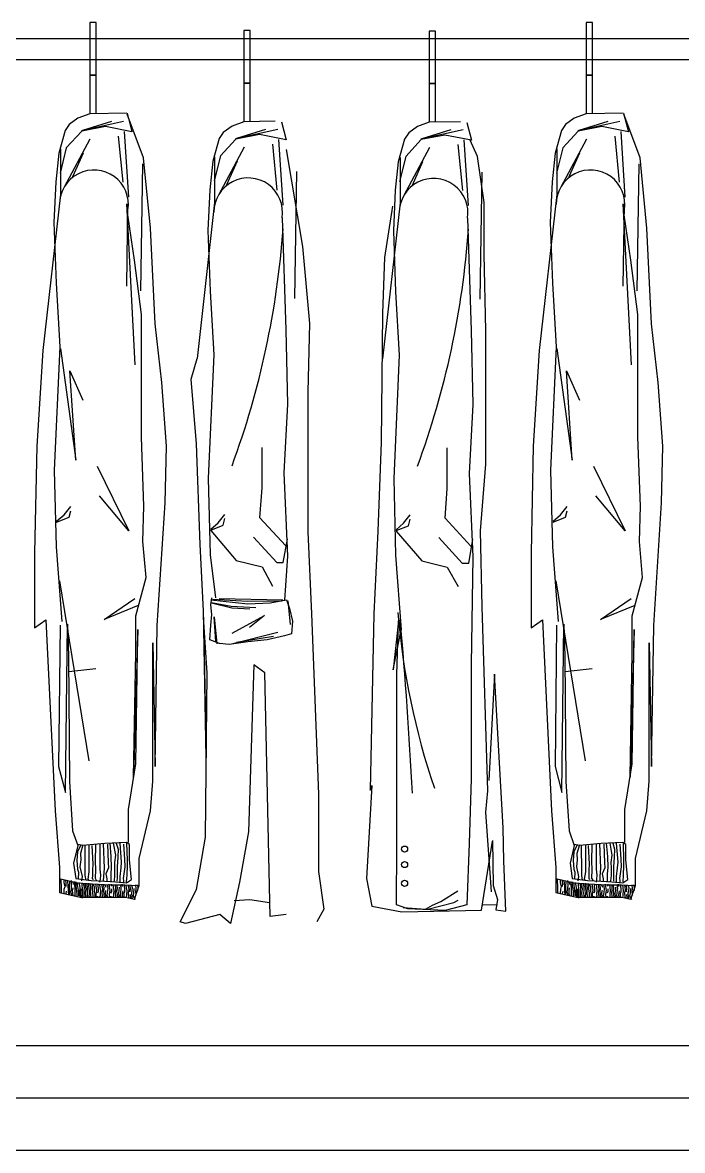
# Model space of a CAD drawing. Header units: millimetres. Extents: x 26866 to 57947, y 17126 to 36221.
# Drawn here: x 34521 to 35151, y 26809 to 27885 of the extents above; entities that cross this region are included whole.
import ezdxf

# ---------------------------------------------------------------- set-up
doc = ezdxf.new("R2010")
doc.units = ezdxf.units.MM

# ---------------------------------------------------------------- blocks, each defined once
blk = doc.blocks.new('cupboard009')
for p, q in [((8536.1, 2820.5), (8530.1, 2820.5)), ((8530.1, 2820.5), (8530.1, 2770.5)), ((8536.1, 2770.5), (8536.1, 2820.5)), ((9009.4, 2820.5), (9003.4, 2820.5)), ((9003.4, 2820.5), (9003.4, 2770.5)), ((9009.4, 2770.5), (9009.4, 2820.5)), ((8683.1, 2812.9), (8677.1, 2812.9)), ((8677.1, 2812.9), (8677.1, 2762.9)), ((8683.1, 2762.9), (8683.1, 2812.9)), ((8859.8, 2812.5), (8853.8, 2812.5)), ((8853.8, 2812.5), (8853.8, 2762.5)), ((8859.8, 2762.5), (8859.8, 2812.5)), ((9612.7, 2805.1), (7988.7, 2805.1)), ((9612.7, 2785.1), (7988.7, 2785.1)), ((8530.1, 2770.5), (8536.1, 2770.5)), ((8536.1, 2770.5), (8530.1, 2770.5)), ((8530.1, 2770.5), (8530.1, 2733.6)), ((8536.1, 2734.1), (8536.1, 2770.5)), ((9003.4, 2770.5), (9009.4, 2770.5)), ((9009.4, 2770.5), (9003.4, 2770.5)), ((9003.4, 2770.5), (9003.4, 2733.6)), ((9009.4, 2734.1), (9009.4, 2770.5)), ((8677.1, 2762.9), (8683.1, 2762.9)), ((8683.1, 2762.9), (8677.1, 2762.9)), ((8677.1, 2762.9), (8677.1, 2726)), ((8683.1, 2726.5), (8683.1, 2762.9)), ((8853.8, 2762.5), (8859.8, 2762.5)), ((8859.8, 2762.5), (8853.8, 2762.5)), ((8853.8, 2762.5), (8853.8, 2725.5)), ((8859.8, 2726), (8859.8, 2762.5)), ((8530.1, 2733.6), (8518.7, 2729.3)), ((8565.5, 2734.1), (8530.1, 2733.6)), ((8565.6, 2734.1), (8570.3, 2716.4)), ((8581.4, 2691.5), (8565.8, 2733.3)), ((9003.4, 2733.6), (8992, 2729.3)), ((9038.8, 2734.1), (9003.4, 2733.6)), ((9038.9, 2734.1), (9043.6, 2716.4)), ((9054.8, 2691.5), (9039.2, 2733.3)), ((8510.5, 2723.4), (8506.6, 2717.6)), ((8518.7, 2729.3), (8510.5, 2723.4)), ((8522.1, 2717.6), (8562.3, 2726.6)), ((8545, 2721.4), (8522.4, 2717.1)), ((8523.4, 2718), (8551, 2726.6)), ((8570.3, 2716.4), (8545, 2721.4)), ((8665.7, 2721.7), (8657.4, 2715.8)), ((8677.1, 2726), (8665.7, 2721.7)), ((8706.7, 2726.4), (8677.1, 2726)), ((8712.8, 2725.8), (8717.3, 2708.8)), ((8842.4, 2721.3), (8834.2, 2715.3)), ((8853.8, 2725.5), (8842.4, 2721.3)), ((8883.4, 2726), (8853.8, 2725.5)), ((8889.5, 2725.3), (8894, 2708.3)), ((8983.8, 2723.4), (8979.9, 2717.6)), ((8992, 2729.3), (8983.8, 2723.4)), ((8995.4, 2717.6), (9035.6, 2726.6)), ((9018.3, 2721.4), (8995.7, 2717.1)), ((8996.7, 2718), (9024.3, 2726.6)), ((9043.6, 2716.4), (9018.3, 2721.4)), ((8506.6, 2717.6), (8500.5, 2696)), ((8522.4, 2717.1), (8507.7, 2701)), ((8562, 2668.4), (8557.6, 2712.3)), ((8567.4, 2654), (8563.2, 2716.7)), ((8657.4, 2715.8), (8653.6, 2710)), ((8669.1, 2710), (8709.3, 2719)), ((8692, 2713.8), (8669.4, 2709.5)), ((8670.4, 2710.4), (8698, 2719)), ((8717.3, 2708.8), (8692, 2713.8)), ((8834.2, 2715.3), (8830.3, 2709.5)), ((8845.8, 2709.6), (8886, 2718.6)), ((8868.7, 2713.3), (8846.1, 2709)), ((8847.1, 2709.9), (8874.8, 2718.6)), ((8894, 2708.3), (8868.7, 2713.3)), ((8979.9, 2717.6), (8973.8, 2696)), ((8995.7, 2717.1), (8981, 2701)), ((9035.3, 2668.4), (9030.9, 2712.3)), ((9040.7, 2654), (9036.6, 2716.7)), ((8507.7, 2701), (8501.7, 2677.1)), ((8502.2, 2700), (8502.2, 2656.6)), ((8506.1, 2664), (8530.6, 2709.8)), ((8653.6, 2710), (8647.5, 2688.4)), ((8653.1, 2656.4), (8677.6, 2702.2)), ((8669.4, 2709.5), (8654.7, 2693.4)), ((8708.9, 2660.8), (8704.5, 2704.7)), ((8714.4, 2646.5), (8710.2, 2709.1)), ((8717.4, 2699.6), (8732.9, 2607.1)), ((8830.3, 2709.5), (8824.2, 2687.9)), ((8829.8, 2655.9), (8854.3, 2701.7)), ((8846.1, 2709), (8831.4, 2692.9)), ((8885.7, 2660.3), (8881.3, 2704.2)), ((8891.2, 2646), (8887, 2708.6)), ((8899.8, 2692.9), (8892.8, 2708.3)), ((8981, 2701), (8975.1, 2677.1)), ((8975.5, 2700), (8975.5, 2656.6)), ((8979.4, 2664), (9003.9, 2709.8)), ((8500.5, 2696), (8497.6, 2668.7)), ((8523.7, 2696), (8513.6, 2673.4)), ((8587.9, 2624.4), (8581.4, 2691.5)), ((8654.7, 2693.4), (8648.7, 2669.5)), ((8649.1, 2692.4), (8649.1, 2649)), ((8831.4, 2692.9), (8825.5, 2669)), ((8825.9, 2691.9), (8825.9, 2648.6)), ((8906, 2649.1), (8899.8, 2692.9)), ((8973.8, 2696), (8971, 2668.7)), ((8997, 2696), (8986.9, 2673.4)), ((9061.3, 2624.4), (9054.8, 2691.5)), ((8580.2, 2686), (8578.3, 2564.9)), ((8647.5, 2688.4), (8644.6, 2661.1)), ((8670.7, 2688.4), (8660.6, 2665.8)), ((8727.1, 2678.4), (8725.3, 2557.3)), ((8824.2, 2687.9), (8821.4, 2660.7)), ((8847.4, 2687.9), (8837.4, 2665.3)), ((9053.5, 2686), (9051.6, 2564.9)), ((8497.6, 2668.7), (8495.8, 2630)), ((8903.9, 2677.9), (8902, 2556.9)), ((8971, 2668.7), (8969.2, 2630)), ((8502.2, 2656.6), (8485.4, 2507.9)), ((8644.6, 2661.1), (8642.8, 2622.4)), ((8821.4, 2660.7), (8819.6, 2622)), ((8975.5, 2656.6), (8958.7, 2507.9)), ((8566.2, 2647.7), (8565.1, 2569.2)), ((8565.1, 2647.7), (8572.9, 2494.1)), ((8649.1, 2649), (8632.4, 2500.3)), ((8825.9, 2648.6), (8809.1, 2499.8)), ((8906, 2599.5), (8906, 2649.1)), ((9039.5, 2647.7), (9038.4, 2569.2)), ((9038.4, 2647.7), (9046.3, 2494.1)), ((8572.8, 2594), (8566.3, 2637.3)), ((8818.7, 2645.4), (8811.2, 2596.5)), ((9046.1, 2594), (9039.6, 2637.3)), ((8495.8, 2630), (8497.9, 2572)), ((8592.3, 2533.4), (8587.9, 2624.4)), ((8713.5, 2634.4), (8716.9, 2527.5)), ((8890.2, 2633.9), (8893.6, 2527)), ((8969.2, 2630), (8971.3, 2572)), ((9065.6, 2533.4), (9061.3, 2624.4)), ((8642.8, 2622.4), (8644.9, 2564.4)), ((8819.6, 2622), (8821.7, 2563.9)), ((8732.9, 2607.1), (8739.7, 2533.5)), ((8579.3, 2542.1), (8572.8, 2594)), ((8811.2, 2596.5), (8809.1, 2543.5)), ((8907.8, 2527), (8906, 2599.5)), ((9052.6, 2542.1), (9046.1, 2594)), ((8497.9, 2572), (8501.5, 2511.4)), ((8971.3, 2572), (8974.8, 2511.4)), ((8644.9, 2564.4), (8648.5, 2503.8)), ((8821.7, 2563.9), (8825.2, 2503.3)), ((8579.3, 2490.1), (8579.3, 2542.1)), ((8809.1, 2543.5), (8808, 2420.4)), ((9052.6, 2490.1), (9052.6, 2542.1)), ((8598.8, 2477.2), (8592.3, 2533.4)), ((8716.9, 2527.5), (8718.7, 2456.7)), ((8739.7, 2533.5), (8738, 2468.4)), ((9072.1, 2477.2), (9065.6, 2533.4)), ((8893.6, 2527), (8895.4, 2456.2)), ((8907.8, 2468.6), (8907.8, 2527)), ((8485.4, 2507.9), (8479.6, 2416.6)), ((8501.5, 2511.4), (8496.2, 2393.8)), ((8502.2, 2509.8), (8516.8, 2403.2)), ((8958.7, 2507.9), (8952.9, 2416.6)), ((8974.8, 2511.4), (8969.5, 2393.8)), ((8975.5, 2509.8), (8990.1, 2403.2)), ((8626.6, 2480.4), (8632.4, 2500.3)), ((8648.5, 2503.8), (8643.1, 2386.2)), ((8825.2, 2503.3), (8819.9, 2385.7)), ((8516.8, 2403.2), (8511.2, 2488.4)), ((8511.2, 2488.4), (8523.6, 2460.4)), ((8579.3, 2425.2), (8579.3, 2490.1)), ((8990.1, 2403.2), (8984.5, 2488.4)), ((8984.5, 2488.4), (8996.9, 2460.4)), ((9052.6, 2425.2), (9052.6, 2490.1)), ((8603.1, 2416.6), (8598.8, 2477.2)), ((8631.7, 2418.7), (8626.6, 2480.4)), ((9076.4, 2416.6), (9072.1, 2477.2)), ((8738, 2468.4), (8738, 2334.8)), ((8907.8, 2399.6), (8907.8, 2468.6)), ((8718.7, 2456.7), (8715.1, 2391.2)), ((8895.4, 2456.2), (8891.9, 2390.7)), ((8581.7, 2359.3), (8579.3, 2425.2)), ((8808, 2420.4), (8804.8, 2335.5)), ((9055.1, 2359.3), (9052.6, 2425.2)), ((8479.6, 2416.6), (8477.5, 2314.8)), ((8601.9, 2362.7), (8603.1, 2416.6)), ((8635.2, 2322.8), (8631.7, 2418.7)), ((8694.3, 2376.8), (8694.3, 2415.5)), ((8871, 2376.3), (8871, 2415)), ((8952.9, 2416.6), (8950.8, 2314.8)), ((9075.2, 2362.7), (9076.4, 2416.6)), ((8902.5, 2335.9), (8907.8, 2399.6)), ((8496.2, 2393.8), (8497.9, 2320.7)), ((8537.1, 2397.5), (8567.4, 2335.8)), ((8715.1, 2391.2), (8718.7, 2311.6)), ((8891.9, 2390.7), (8895.4, 2311.1)), ((8969.5, 2393.8), (8971.3, 2320.7)), ((9010.4, 2397.5), (9040.7, 2335.8)), ((8643.1, 2386.2), (8644.9, 2313.1)), ((8819.9, 2385.7), (8821.7, 2312.7)), ((8567.4, 2335.8), (8539.3, 2369.4)), ((8692.2, 2348.3), (8694.3, 2376.8)), ((8869, 2347.9), (8871, 2376.3)), ((9040.7, 2335.8), (9012.6, 2369.4)), ((8505.6, 2351.2), (8511.9, 2359.1)), ((8580.8, 2325.8), (8581.7, 2359.3)), ((8594.4, 2245.6), (8601.9, 2362.7)), ((8978.9, 2351.2), (8985.2, 2359.1)), ((9054.1, 2325.8), (9055.1, 2359.3)), ((9067.8, 2245.6), (9075.2, 2362.7)), ((8498.5, 2345), (8505.6, 2351.2)), ((8498.5, 2344.2), (8510.3, 2348.9)), ((8510.3, 2348.9), (8511.9, 2355.1)), ((8652.6, 2343.6), (8658.9, 2351.5)), ((8657.3, 2341.3), (8658.9, 2347.6)), ((8716.7, 2321.9), (8692.2, 2348.3)), ((8829.3, 2343.2), (8835.6, 2351)), ((8834, 2340.8), (8835.6, 2347.1)), ((8893.4, 2321.4), (8869, 2347.9)), ((8971.9, 2345), (8978.9, 2351.2)), ((8971.9, 2344.2), (8983.6, 2348.9)), ((8983.6, 2348.9), (8985.2, 2355.1)), ((8645.4, 2336.1), (8669.8, 2307.6)), ((8645.5, 2337.4), (8652.6, 2343.6)), ((8645.5, 2336.6), (8657.3, 2341.3)), ((8738, 2334.8), (8741.4, 2256.9)), ((8804.8, 2335.5), (8800.9, 2256.8)), ((8822.1, 2335.6), (8846.6, 2307.2)), ((8822.3, 2336.9), (8829.3, 2343.2)), ((8822.3, 2336.1), (8834, 2340.8)), ((8904.3, 2263.3), (8902.5, 2335.9)), ((8583.7, 2291.4), (8580.8, 2325.8)), ((8686.1, 2330), (8708.5, 2305.6)), ((8714.6, 2305.6), (8718.7, 2328)), ((8862.9, 2329.5), (8885.3, 2305.1)), ((8891.4, 2305.1), (8895.4, 2327.5)), ((9057, 2291.4), (9054.1, 2325.8)), ((8477.5, 2314.8), (8477.5, 2243.4)), ((8497.9, 2320.7), (8503.3, 2249.5)), ((8638.6, 2259.5), (8635.2, 2322.8)), ((8644.9, 2313.1), (8650.1, 2271.9)), ((8821.7, 2312.7), (8827, 2241.4)), ((8950.8, 2314.8), (8950.8, 2243.4)), ((8971.3, 2320.7), (8976.6, 2249.5)), ((8669.8, 2307.6), (8694.3, 2301.5)), ((8694.3, 2301.5), (8704.4, 2283.2)), ((8708.5, 2305.6), (8714.6, 2305.6)), ((8718.7, 2311.6), (8715.6, 2269.9)), ((8846.6, 2307.2), (8871, 2301.1)), ((8885.3, 2305.1), (8891.4, 2305.1)), ((8895.4, 2311.1), (8893.6, 2208.5)), ((8573.9, 2254.9), (8583.7, 2291.4)), ((8871, 2301.1), (8881.2, 2282.8)), ((9047.2, 2254.9), (9057, 2291.4)), ((8501.1, 2288.2), (8529.2, 2116.5)), ((8974.4, 2288.2), (9002.5, 2116.5)), ((8543.8, 2251.2), (8573, 2271.4)), ((8645.5, 2265.4), (8646.4, 2271.9)), ((8645.5, 2270), (8680.7, 2266.3)), ((8647, 2270.8), (8680.4, 2268.9)), ((8653.3, 2271.3), (8714.3, 2270)), ((8702, 2267.2), (8717.7, 2270)), ((8717.7, 2270), (8720.5, 2261.7)), ((9017.1, 2251.2), (9046.3, 2271.4)), ((8576.3, 2264.6), (8543.8, 2251.2)), ((8641.2, 2119.5), (8638.6, 2259.5)), ((8646.4, 2256.1), (8645.5, 2265.4)), ((8646, 2267.7), (8664.9, 2264)), ((8646.2, 2267.2), (8665.4, 2262.5)), ((8664.9, 2264), (8688.3, 2262.9)), ((8665.4, 2262.5), (8682.8, 2261.6)), ((8680.4, 2268.9), (8713, 2269.2)), ((8680.7, 2266.3), (8702, 2267.2)), ((8718.8, 2269), (8721.2, 2246.7)), ((8720.5, 2261.7), (8723.3, 2249.7)), ((8909.6, 2088), (8904.3, 2263.3)), ((9049.7, 2264.6), (9017.1, 2251.2)), ((8477.5, 2243.4), (8488.3, 2250.9)), ((8488.3, 2250.9), (8497, 2069)), ((8573.9, 2219.5), (8573.9, 2254.9)), ((8642, 2200.4), (8638.6, 2253.5)), ((8638.6, 2253.5), (8641.2, 2119.5)), ((8645.5, 2246), (8646.4, 2256.1)), ((8650.4, 2230.3), (8648.6, 2253.8)), ((8648.6, 2253.8), (8651.3, 2228.2)), ((8665.8, 2238.4), (8696.6, 2255.1)), ((8696.6, 2255.1), (8682.5, 2243.6)), ((8723.3, 2249.7), (8722.4, 2237.6)), ((8741.4, 2256.9), (8748.3, 2084.8)), ((8800.9, 2256.8), (8797.3, 2088.6)), ((8824.6, 2250), (8819.2, 2203.2)), ((8822.8, 2198.7), (8824.6, 2250)), ((8950.8, 2243.4), (8961.6, 2250.9)), ((8961.6, 2250.9), (8970.3, 2069)), ((9047.2, 2219.5), (9047.2, 2254.9)), ((8501.9, 2246.1), (8500.4, 2111.2)), ((8506.9, 2086.4), (8508.8, 2246.8)), ((8508.8, 2246.8), (8509.8, 2216.2)), ((8575.8, 2241.8), (8571.9, 2101.1)), ((8573.9, 2113.7), (8575.8, 2241.8)), ((8592.3, 2111.3), (8594.4, 2245.6)), ((8644.6, 2232.1), (8645.5, 2246)), ((8665.2, 2228.3), (8709.4, 2239.2)), ((8722.4, 2237.6), (8715.9, 2235.8)), ((8819.2, 2203.2), (8827, 2241.4)), ((8975.2, 2246.1), (8973.8, 2111.2)), ((8980.2, 2086.4), (8982.1, 2246.8)), ((8982.1, 2246.8), (8983.1, 2216.2)), ((9049.2, 2241.8), (9045.2, 2101.1)), ((9047.2, 2113.7), (9049.2, 2241.8)), ((9065.6, 2111.3), (9067.8, 2245.6)), ((8590.1, 2097.1), (8590.1, 2229.2)), ((8590.1, 2229.2), (8592.3, 2111.3)), ((8653.8, 2228.4), (8644.6, 2232.1)), ((8663.1, 2227.4), (8653.8, 2228.4)), ((8680.7, 2230.2), (8663.1, 2227.4)), ((8669.9, 2229.8), (8705.4, 2235.6)), ((8699.2, 2232.1), (8680.7, 2230.2)), ((8715.9, 2235.8), (8699.2, 2232.1)), ((9063.4, 2097.1), (9063.4, 2229.2)), ((9063.4, 2229.2), (9065.6, 2111.3)), ((8509.8, 2216.2), (8510.8, 2096.9)), ((8571.9, 2101.1), (8573.9, 2219.5)), ((8983.1, 2216.2), (8984.1, 2096.9)), ((9045.2, 2101.1), (9047.2, 2219.5)), ((8686.6, 2208.1), (8681.4, 2048.8)), ((8696.9, 2200.4), (8686.6, 2208.1)), ((8893.6, 2208.5), (8893.6, 2099.5)), ((8510.1, 2201.8), (8535.9, 2204.6)), ((8640.3, 2043.7), (8642, 2200.4)), ((8702, 1968.3), (8696.9, 2200.4)), ((8822.8, 2035.8), (8822.8, 2198.7)), ((8916, 2199.1), (8910.7, 2097.8)), ((8924.1, 2052.8), (8916, 2199.1)), ((8983.4, 2201.8), (9009.2, 2204.6)), ((8500.4, 2111.2), (8506.9, 2086.4)), ((8567, 2070.3), (8573.9, 2113.7)), ((8973.8, 2111.2), (8980.2, 2086.4)), ((9040.3, 2070.3), (9047.2, 2113.7)), ((8893.6, 2099.5), (8891.9, 2037.6)), ((8510.8, 2096.9), (8513.7, 2049.7)), ((8587.9, 2069), (8590.1, 2097.1)), ((8799.1, 2093), (8793.8, 2004.5)), ((8797.3, 2088.6), (8799.1, 2093)), ((8907.8, 2067.7), (8909.6, 2088)), ((8984.1, 2096.9), (8987.1, 2049.7)), ((9061.3, 2069), (9063.4, 2097.1)), ((8748.3, 2084.8), (8748.3, 2011.1)), ((8497, 2069), (8501.3, 2014.9)), ((8567, 2038.8), (8567, 2070.3)), ((8577.1, 2023.5), (8587.9, 2069)), ((8913.1, 1991.6), (8907.8, 2067.7)), ((8970.3, 2069), (8974.6, 2014.9)), ((9040.3, 2038.8), (9040.3, 2070.3)), ((9050.4, 2023.5), (9061.3, 2069)), ((8513.7, 2049.7), (8518.7, 2035.9)), ((8631.7, 1994), (8640.3, 2043.7)), ((8681.4, 2048.8), (8672.9, 2000.8)), ((8924.8, 2021.3), (8924.1, 2052.8)), ((8987.1, 2049.7), (8992, 2035.9)), ((8518.7, 2035.9), (8514.7, 2019.1)), ((8521.4, 2036.4), (8518.4, 2029.7)), ((8523.6, 2035.9), (8518.7, 2036.9)), ((8523.6, 2036.4), (8521.2, 2028.2)), ((8544.3, 2037.8), (8523.6, 2035.9)), ((8525.3, 2036.4), (8525.3, 2027.5)), ((8529.2, 2036), (8529.2, 2016.2)), ((8532.1, 2035.8), (8532.9, 2018.2)), ((8535.5, 2036.6), (8535.3, 2021)), ((8539.7, 2036.9), (8539.7, 2013.2)), ((8542.7, 2037.7), (8543.8, 2014.2)), ((8565, 2038.8), (8544.3, 2037.8)), ((8546.9, 2037.1), (8547.7, 2019.5)), ((8549.3, 2038.2), (8550.3, 2025.5)), ((8552.5, 2038.2), (8554.5, 2026.6)), ((8555.3, 2038.2), (8557.1, 2032.3)), ((8558.8, 2038.2), (8560.1, 2020.1)), ((8562.3, 2037.1), (8563.2, 2022.7)), ((8567.9, 2036.9), (8565, 2038.8)), ((8565.1, 2038.4), (8565.6, 2021.4)), ((8567.9, 2022.1), (8567.9, 2036.9)), ((8822.4, 1979.2), (8822.8, 2035.8)), ((8891.9, 2037.6), (8889.5, 1979.2)), ((8903.6, 1974.1), (8914.2, 2039.9)), ((8914, 2040.7), (8914.7, 1997.8)), ((8992, 2035.9), (8988.1, 2019.1)), ((8994.7, 2036.4), (8991.7, 2029.7)), ((8996.9, 2035.9), (8992, 2036.9)), ((8996.9, 2036.4), (8994.5, 2028.2)), ((9017.6, 2037.8), (8996.9, 2035.9)), ((8998.6, 2036.4), (8998.6, 2027.5)), ((9002.6, 2036), (9002.6, 2016.2)), ((9005.4, 2035.8), (9006.3, 2018.2)), ((9008.9, 2036.6), (9008.6, 2021)), ((9013, 2036.9), (9013, 2013.2)), ((9016, 2037.7), (9017.1, 2014.2)), ((9038.3, 2038.8), (9017.6, 2037.8)), ((9020.2, 2037.1), (9021, 2019.5)), ((9022.6, 2038.2), (9023.7, 2025.5)), ((9025.8, 2038.2), (9027.8, 2026.6)), ((9028.7, 2038.2), (9030.4, 2032.3)), ((9032.1, 2038.2), (9033.5, 2020.1)), ((9035.6, 2037.1), (9036.5, 2022.7)), ((9041.3, 2036.9), (9038.3, 2038.8)), ((9038.5, 2038.4), (9038.9, 2021.4)), ((9041.3, 2022.1), (9041.3, 2036.9)), ((8518.4, 2029.7), (8517.7, 2021.4)), ((8521.4, 2022.1), (8520.7, 2015.5)), ((8521.2, 2028.2), (8521.4, 2022.1)), ((8525.3, 2027.5), (8525.5, 2019.5)), ((8550.3, 2025.5), (8550.6, 2014.9)), ((8554.5, 2026.6), (8553.6, 2019.5)), ((8556.7, 2024.7), (8556.2, 2015.5)), ((8557.1, 2032.3), (8556.7, 2024.7)), ((8563.2, 2022.7), (8563.4, 2015.5)), ((8569.9, 2003.4), (8567.9, 2022.1)), ((8577.1, 1997.6), (8577.1, 2023.5)), ((8991.7, 2029.7), (8991, 2021.4)), ((8994.7, 2022.1), (8994.1, 2015.5)), ((8994.5, 2028.2), (8994.7, 2022.1)), ((8998.6, 2027.5), (8998.9, 2019.5)), ((9023.7, 2025.5), (9023.9, 2014.9)), ((9027.8, 2026.6), (9026.9, 2019.5)), ((9030, 2024.7), (9029.5, 2015.5)), ((9030.4, 2032.3), (9030, 2024.7)), ((9036.5, 2022.7), (9036.7, 2015.5)), ((9043.2, 2003.4), (9041.3, 2022.1)), ((9050.4, 1997.6), (9050.4, 2023.5)), ((8501.3, 2014.9), (8501.3, 1991.1)), ((8514.7, 2019.1), (8516.7, 2004.4)), ((8517.7, 2021.4), (8518.4, 2013.2)), ((8518.4, 2013.2), (8519.2, 2010.5)), ((8520.7, 2015.5), (8522.7, 2006.2)), ((8525.5, 2019.5), (8525.5, 2011.6)), ((8525.5, 2011.6), (8525.5, 2007.3)), ((8529.2, 2016.2), (8529.2, 2010.8)), ((8532.9, 2018.2), (8532.7, 2012.3)), ((8532.7, 2012.3), (8532.7, 2007.5)), ((8535.3, 2021), (8535.5, 2012.5)), ((8535.5, 2012.5), (8535.3, 2004.7)), ((8539.7, 2013.2), (8540.3, 2007.5)), ((8543.8, 2014.2), (8543.2, 2006.2)), ((8547.9, 2014.5), (8545.3, 2008.8)), ((8547.7, 2019.5), (8547.9, 2014.5)), ((8550.6, 2014.9), (8550.1, 2008.8)), ((8553.6, 2019.5), (8553.8, 2014.7)), ((8553.8, 2014.7), (8553.8, 2007.1)), ((8556.2, 2015.5), (8556.2, 2010.1)), ((8559.7, 2014.5), (8558.8, 2006.4)), ((8560.1, 2020.1), (8559.7, 2014.5)), ((8563.4, 2015.5), (8561.9, 2004.5)), ((8565.8, 2016.9), (8565.4, 2007.7)), ((8565.6, 2021.4), (8565.8, 2016.9)), ((8926.8, 1973.1), (8924.8, 2021.3)), ((8974.6, 2014.9), (8974.6, 1991.1)), ((8988.1, 2019.1), (8990, 2004.4)), ((8991, 2021.4), (8991.7, 2013.2)), ((8991.7, 2013.2), (8992.5, 2010.5)), ((8994.1, 2015.5), (8996, 2006.2)), ((8998.9, 2019.5), (8998.9, 2011.6)), ((8998.9, 2011.6), (8998.9, 2007.3)), ((9002.6, 2016.2), (9002.6, 2010.8)), ((9006.3, 2018.2), (9006, 2012.3)), ((9006, 2012.3), (9006, 2007.5)), ((9008.6, 2021), (9008.9, 2012.5)), ((9008.9, 2012.5), (9008.6, 2004.7)), ((9013, 2013.2), (9013.6, 2007.5)), ((9017.1, 2014.2), (9016.5, 2006.2)), ((9021.3, 2014.5), (9018.7, 2008.8)), ((9021, 2019.5), (9021.3, 2014.5)), ((9023.9, 2014.9), (9023.4, 2008.8)), ((9026.9, 2019.5), (9027.1, 2014.7)), ((9027.1, 2014.7), (9027.1, 2007.1)), ((9029.5, 2015.5), (9029.5, 2010.1)), ((9033, 2014.5), (9032.1, 2006.4)), ((9033.5, 2020.1), (9033, 2014.5)), ((9036.7, 2015.5), (9035.2, 2004.5)), ((9039.1, 2016.9), (9038.7, 2007.7)), ((9038.9, 2021.4), (9039.1, 2016.9)), ((8500.9, 2004.4), (8518.7, 2000.4)), ((8502.4, 2003.8), (8502.7, 1995.1)), ((8505.7, 2000.1), (8505.7, 2002.8)), ((8507, 2003), (8507.4, 1999.6)), ((8508.9, 2002.4), (8509.3, 1996.8)), ((8510.8, 2001.7), (8510.3, 1996.3)), ((8512.2, 2002.6), (8512.4, 1998.7)), ((8514, 2001.2), (8514.1, 1998.7)), ((8515.5, 2001.4), (8515.8, 1991.8)), ((8516.7, 2004.4), (8531.5, 2002.4)), ((8516.9, 2001.1), (8516.8, 1997.3)), ((8517.9, 2000.5), (8519.1, 1992.9)), ((8518.7, 2000.4), (8532.5, 1999.4)), ((8519.2, 2010.5), (8519, 2003.8)), ((8519.6, 2000.5), (8520.5, 1995.8)), ((8522.7, 2006.2), (8522.1, 2002.3)), ((8525.5, 2007.3), (8526.2, 2002.7)), ((8529.2, 2010.8), (8528.1, 2003.8)), ((8528.1, 2003.8), (8528.8, 2002.9)), ((8531.5, 2002.4), (8551.2, 2001.4)), ((8532.7, 2007.5), (8532.5, 2004.2)), ((8532.5, 2004.2), (8533.6, 2003.8)), ((8535.3, 2004.7), (8536.6, 2002.1)), ((8539.9, 2003.8), (8539.5, 2000.8)), ((8540.3, 2007.5), (8539.9, 2003.8)), ((8543.2, 2006.2), (8542.9, 2002.3)), ((8545.3, 2008.8), (8546.4, 2004)), ((8546.4, 2004), (8546.4, 2002.1)), ((8550.1, 2002.1), (8549.9, 2001)), ((8550.1, 2008.8), (8550.1, 2002.1)), ((8551.2, 2001.4), (8565, 2000.4)), ((8553.2, 2002.3), (8553, 2001.4)), ((8553.8, 2007.1), (8553.2, 2002.3)), ((8556.2, 2005.1), (8556, 2001.9)), ((8556.2, 2010.1), (8556.2, 2005.1)), ((8558.6, 2001.6), (8558.4, 2000.5)), ((8558.8, 2006.4), (8558.6, 2001.6)), ((8561.9, 2004.5), (8562.1, 2002.5)), ((8562.1, 2002.5), (8562.3, 2001)), ((8565.4, 2007.7), (8564.9, 2001.2)), ((8564.9, 2001.2), (8565.4, 2001.4)), ((8565, 2000.4), (8569.9, 2003.4)), ((8672.9, 2000.8), (8664.3, 1961.5)), ((8748.3, 2011.1), (8753.4, 1975.2)), ((8793.8, 2004.5), (8799.1, 1978)), ((8974.3, 2004.4), (8992, 2000.4)), ((8975.7, 2003.8), (8976, 1995.1)), ((8979, 2000.1), (8979, 2002.8)), ((8980.3, 2003), (8980.7, 1999.6)), ((8982.2, 2002.4), (8982.6, 1996.8)), ((8984.1, 2001.7), (8983.6, 1996.3)), ((8985.5, 2002.6), (8985.8, 1998.7)), ((8987.3, 2001.2), (8987.4, 1998.7)), ((8988.8, 2001.4), (8989.1, 1991.8)), ((8990, 2004.4), (9004.8, 2002.4)), ((8990.2, 2001.1), (8990.1, 1997.3)), ((8991.2, 2000.5), (8992.4, 1992.9)), ((8992, 2000.4), (9005.8, 1999.4)), ((8992.5, 2010.5), (8992.3, 2003.8)), ((8992.9, 2000.5), (8993.8, 1995.8)), ((8996, 2006.2), (8995.4, 2002.3)), ((8998.9, 2007.3), (8999.5, 2002.7)), ((9002.6, 2010.8), (9001.5, 2003.8)), ((9001.5, 2003.8), (9002.1, 2002.9)), ((9004.8, 2002.4), (9024.5, 2001.4)), ((9006, 2007.5), (9005.8, 2004.2)), ((9005.8, 2004.2), (9006.9, 2003.8)), ((9008.6, 2004.7), (9010, 2002.1)), ((9013.2, 2003.8), (9012.8, 2000.8)), ((9013.6, 2007.5), (9013.2, 2003.8)), ((9016.5, 2006.2), (9016.3, 2002.3)), ((9018.7, 2008.8), (9019.7, 2004)), ((9019.7, 2004), (9019.7, 2002.1)), ((9023.4, 2002.1), (9023.2, 2001)), ((9023.4, 2008.8), (9023.4, 2002.1)), ((9024.5, 2001.4), (9038.3, 2000.4)), ((9026.5, 2002.3), (9026.3, 2001.4)), ((9027.1, 2007.1), (9026.5, 2002.3)), ((9029.5, 2005.1), (9029.3, 2001.9)), ((9029.5, 2010.1), (9029.5, 2005.1)), ((9031.9, 2001.6), (9031.7, 2000.5)), ((9032.1, 2006.4), (9031.9, 2001.6)), ((9035.2, 2004.5), (9035.4, 2002.5)), ((9035.4, 2002.5), (9035.6, 2001)), ((9038.7, 2007.7), (9038.2, 2001.2)), ((9038.2, 2001.2), (9038.7, 2001.4)), ((9038.3, 2000.4), (9043.2, 2003.4)), ((8501.3, 1991.1), (8520.8, 1986.7)), ((8502.7, 1995.1), (8502.7, 1991.8)), ((8502.7, 1991.8), (8502.8, 1990.8)), ((8506.5, 1996.8), (8505.7, 2000.1)), ((8505.7, 1990.2), (8505.8, 1994.1)), ((8505.8, 1994.1), (8506.5, 1996.8)), ((8507.4, 1999.6), (8507.1, 1996.7)), ((8507.7, 1992.3), (8507.2, 1989.8)), ((8509.3, 1996.8), (8509.4, 1993.9)), ((8509.4, 1993.9), (8509.5, 1992)), ((8509.5, 1992), (8509.7, 1989.2)), ((8510.3, 1996.3), (8510.3, 1994.3)), ((8510.3, 1994.3), (8510.5, 1990.8)), ((8510.5, 1990.8), (8510.3, 1989.3)), ((8512.2, 1994.4), (8511.6, 1991.6)), ((8511.6, 1991.6), (8512.7, 1988.8)), ((8512.4, 1998.7), (8512.2, 1994.4)), ((8514, 1995.5), (8513.3, 1992.7)), ((8513.3, 1992.7), (8513.7, 1990.8)), ((8513.7, 1990.8), (8513.8, 1988.2)), ((8515.8, 1991.8), (8515.9, 1988.3)), ((8516.8, 1997.3), (8517.5, 1992.3)), ((8517.5, 1992.3), (8517.7, 1989.6)), ((8519.1, 1992.9), (8519.3, 1989.6)), ((8520.5, 1995.8), (8520.2, 1990.9)), ((8520.2, 1990.9), (8520.6, 1986.4)), ((8521.5, 1994.6), (8521.3, 1990.7)), ((8521.3, 1990.7), (8521.6, 1986.9)), ((8522.5, 2000.1), (8522.7, 1992.7)), ((8522.7, 1992.7), (8522.9, 1987.6)), ((8523.9, 2000), (8524.7, 1996.4)), ((8524.7, 1996.4), (8524.4, 1991.8)), ((8524.4, 1991.8), (8524.4, 1988.7)), ((8525.3, 1999.6), (8525.7, 1998.6)), ((8525.7, 1998.6), (8526.3, 1994.1)), ((8526.3, 1994.1), (8525.7, 1990.9)), ((8525.7, 1990.9), (8526.1, 1986.9)), ((8527.1, 1999.7), (8527.7, 1996.3)), ((8527.7, 1993.2), (8527.6, 1990.7)), ((8527.6, 1990.7), (8527.7, 1987.6)), ((8527.7, 1996.3), (8527.7, 1993.2)), ((8529, 2000), (8529, 1997.6)), ((8529, 1997.6), (8529.6, 1992.3)), ((8529.4, 1990.2), (8529.1, 1987.3)), ((8529.6, 1992.3), (8529.4, 1990.2)), ((8530.5, 1999.6), (8530.9, 1995.3)), ((8530.9, 1995.3), (8530.6, 1992.3)), ((8530.6, 1992.3), (8530.8, 1990.2)), ((8530.8, 1990.2), (8530.9, 1987.8)), ((8531.9, 1999.5), (8532.3, 1997.2)), ((8532.3, 1997.2), (8532.3, 1994.6)), ((8532.3, 1994.6), (8532.8, 1990.4)), ((8532.5, 1999.4), (8550.2, 1998.5)), ((8532.8, 1990.4), (8532.9, 1988.2)), ((8532.9, 1999.3), (8534.2, 1996.3)), ((8534.2, 1996.3), (8534.3, 1992.1)), ((8534.3, 1992.1), (8534.8, 1989.6)), ((8535.6, 1999.2), (8535.8, 1997)), ((8535.8, 1997), (8536.5, 1993)), ((8536.5, 1993), (8535.8, 1989.6)), ((8538, 1992), (8537.4, 1990.4)), ((8537.9, 1999.1), (8537.7, 1997.2)), ((8537.7, 1997.2), (8538, 1994.8)), ((8538, 1994.8), (8538, 1992)), ((8539.5, 1998.7), (8539.8, 1995.9)), ((8539.8, 1995.9), (8540.4, 1993)), ((8540.4, 1993), (8539.9, 1989.7)), ((8539.9, 1989.7), (8540, 1987.9)), ((8541.4, 1998.7), (8541.8, 1996.5)), ((8542.1, 1993.9), (8541.6, 1990.9)), ((8541.6, 1990.9), (8541.9, 1987.5)), ((8541.8, 1996.5), (8542.1, 1993.9)), ((8543.5, 1994.6), (8543.1, 1992.1)), ((8543.1, 1992.1), (8543.5, 1989.4)), ((8543.2, 1998.4), (8543.5, 1994.6)), ((8544.7, 1998.4), (8545.5, 1996.2)), ((8545.2, 1993), (8544.7, 1990.7)), ((8544.7, 1990.7), (8545, 1987.1)), ((8546.8, 1991.1), (8546.4, 1987.8)), ((8546.6, 1998.6), (8547.2, 1995)), ((8547.2, 1995), (8546.8, 1991.1)), ((8548.2, 1999.1), (8548.5, 1996.9)), ((8548.5, 1996.9), (8549.1, 1992.9)), ((8549.1, 1992.9), (8548.5, 1989.4)), ((8550.7, 1991.9), (8550, 1990.3)), ((8550.2, 1998.5), (8563, 1998.5)), ((8550.5, 1999), (8550.4, 1997.1)), ((8550.7, 1994.6), (8550.7, 1991.9)), ((8552.2, 1998.6), (8552.4, 1995.8)), ((8552.4, 1995.8), (8553.1, 1992.9)), ((8553.1, 1992.9), (8552.6, 1989.6)), ((8554.1, 1998.6), (8554.5, 1996.4)), ((8554.7, 1993.8), (8554.2, 1990.8)), ((8554.2, 1990.8), (8554.6, 1987.4)), ((8554.5, 1996.4), (8554.7, 1993.8)), ((8556.1, 1994.5), (8555.7, 1992)), ((8555.7, 1992), (8556.1, 1989.3)), ((8555.9, 1998.3), (8556.1, 1994.5)), ((8557.9, 1992.9), (8557.4, 1990.6)), ((8557.4, 1990.6), (8557.7, 1987)), ((8558.2, 1996), (8557.9, 1992.9)), ((8559.4, 1991), (8559, 1987.7)), ((8559.3, 1998.5), (8559.8, 1994.9)), ((8559.8, 1994.9), (8559.4, 1991)), ((8560.7, 1998.9), (8560.9, 1996.7)), ((8561.6, 1992.6), (8560.9, 1989.2)), ((8563.1, 1991.6), (8562.5, 1990.1)), ((8562.5, 1990.1), (8562.6, 1987.2)), ((8563, 1998.7), (8562.8, 1996.8)), ((8562.8, 1996.8), (8563.1, 1994.4)), ((8563, 1998.5), (8576.8, 1997.7)), ((8563.1, 1994.4), (8563.1, 1991.6)), ((8564.6, 1998.4), (8564.9, 1995.6)), ((8564.9, 1995.6), (8565.5, 1992.6)), ((8565.5, 1992.6), (8565, 1989.3)), ((8566.5, 1998.4), (8566.9, 1996.2)), ((8567.2, 1993.5), (8566.7, 1990.6)), ((8566.7, 1990.6), (8567, 1987.2)), ((8566.9, 1996.2), (8567.2, 1993.5)), ((8568.6, 1994.3), (8568.2, 1991.8)), ((8568.3, 1998.1), (8568.6, 1994.3)), ((8569.8, 1998.1), (8570.6, 1995.8)), ((8570.3, 1992.6), (8569.8, 1990.4)), ((8569.8, 1990.4), (8570.1, 1986.8)), ((8570.6, 1995.8), (8570.3, 1992.6)), ((8571.9, 1990.7), (8571.5, 1987.4)), ((8572.2, 1994.7), (8571.9, 1990.7)), ((8572.8, 1984.6), (8577.1, 1997.6)), ((8573.9, 1994.4), (8573.6, 1991.9)), ((8573.6, 1991.9), (8573.9, 1989.2)), ((8573.7, 1998.2), (8573.9, 1994.4)), ((8575.2, 1998.2), (8576, 1995.9)), ((8576, 1995.9), (8575.7, 1992.8)), ((8616.3, 1963.2), (8631.7, 1994)), ((8864.8, 1982.5), (8880.9, 1992.7)), ((8914.7, 1997.8), (8918.7, 1984.4)), ((8974.6, 1991.1), (8994.1, 1986.7)), ((8976, 1995.1), (8976, 1991.8)), ((8976, 1991.8), (8976.1, 1990.8)), ((8979.8, 1996.8), (8979, 2000.1)), ((8979, 1990.2), (8979.2, 1994.1)), ((8979.2, 1994.1), (8979.8, 1996.8)), ((8980.7, 1999.6), (8980.4, 1996.7)), ((8981.1, 1992.3), (8980.6, 1989.8)), ((8982.6, 1996.8), (8982.7, 1993.9)), ((8982.7, 1993.9), (8982.8, 1992)), ((8982.8, 1992), (8983, 1989.2)), ((8983.6, 1996.3), (8983.6, 1994.3)), ((8983.6, 1994.3), (8983.9, 1990.8)), ((8983.9, 1990.8), (8983.6, 1989.3)), ((8985.5, 1994.4), (8984.9, 1991.6)), ((8984.9, 1991.6), (8986, 1988.8)), ((8985.8, 1998.7), (8985.5, 1994.4)), ((8987.3, 1995.5), (8986.7, 1992.7)), ((8986.7, 1992.7), (8987, 1990.8)), ((8987, 1990.8), (8987.2, 1988.2)), ((8989.1, 1991.8), (8989.2, 1988.3)), ((8990.1, 1997.3), (8990.9, 1992.3)), ((8990.9, 1992.3), (8991, 1989.6)), ((8992.4, 1992.9), (8992.6, 1989.6)), ((8993.8, 1995.8), (8993.5, 1990.9)), ((8993.5, 1990.9), (8993.9, 1986.4)), ((8994.8, 1994.6), (8994.7, 1990.7)), ((8994.7, 1990.7), (8994.9, 1986.9)), ((8995.8, 2000.1), (8996.1, 1992.7)), ((8996.1, 1992.7), (8996.2, 1987.6)), ((8997.2, 2000), (8998, 1996.4)), ((8998, 1996.4), (8997.7, 1991.8)), ((8997.7, 1991.8), (8997.7, 1988.7)), ((8998.6, 1999.6), (8999, 1998.6)), ((8999, 1998.6), (8999.6, 1994.1)), ((8999.6, 1994.1), (8999, 1990.9)), ((8999, 1990.9), (8999.4, 1986.9)), ((9000.4, 1999.7), (9001, 1996.3)), ((9001, 1993.2), (9000.9, 1990.7)), ((9000.9, 1990.7), (9001, 1987.6)), ((9001, 1996.3), (9001, 1993.2)), ((9002.3, 2000), (9002.3, 1997.6)), ((9002.3, 1997.6), (9002.9, 1992.3)), ((9002.7, 1990.2), (9002.4, 1987.3)), ((9002.9, 1992.3), (9002.7, 1990.2)), ((9003.8, 1999.6), (9004.2, 1995.3)), ((9004.2, 1995.3), (9003.9, 1992.3)), ((9003.9, 1992.3), (9004.1, 1990.2)), ((9004.1, 1990.2), (9004.2, 1987.8)), ((9005.2, 1999.5), (9005.6, 1997.2)), ((9005.6, 1997.2), (9005.6, 1994.6)), ((9005.6, 1994.6), (9006.1, 1990.4)), ((9005.8, 1999.4), (9023.5, 1998.5)), ((9006.1, 1990.4), (9006.2, 1988.2)), ((9006.2, 1999.3), (9007.5, 1996.3)), ((9007.5, 1996.3), (9007.6, 1992.1)), ((9007.6, 1992.1), (9008.1, 1989.6)), ((9008.9, 1999.2), (9009.2, 1997)), ((9009.2, 1997), (9009.8, 1993)), ((9009.8, 1993), (9009.2, 1989.6)), ((9011.3, 1992), (9010.7, 1990.4)), ((9011.2, 1999.1), (9011.1, 1997.2)), ((9011.1, 1997.2), (9011.3, 1994.8)), ((9011.3, 1994.8), (9011.3, 1992)), ((9012.8, 1998.7), (9013.1, 1995.9)), ((9013.1, 1995.9), (9013.7, 1993)), ((9013.7, 1993), (9013.2, 1989.7)), ((9013.2, 1989.7), (9013.4, 1987.9)), ((9014.8, 1998.7), (9015.1, 1996.5)), ((9015.4, 1993.9), (9014.9, 1990.9)), ((9014.9, 1990.9), (9015.3, 1987.5)), ((9015.1, 1996.5), (9015.4, 1993.9)), ((9016.8, 1994.6), (9016.4, 1992.1)), ((9016.4, 1992.1), (9016.8, 1989.4)), ((9016.5, 1998.4), (9016.8, 1994.6)), ((9018.1, 1998.4), (9018.8, 1996.2)), ((9018.6, 1993), (9018.1, 1990.7)), ((9018.1, 1990.7), (9018.3, 1987.1)), ((9020.1, 1991.1), (9019.7, 1987.8)), ((9020, 1998.6), (9020.5, 1995)), ((9020.5, 1995), (9020.1, 1991.1)), ((9021.6, 1999.1), (9021.8, 1996.9)), ((9021.8, 1996.9), (9022.5, 1992.9)), ((9022.5, 1992.9), (9021.8, 1989.4)), ((9024, 1991.9), (9023.3, 1990.3)), ((9023.5, 1998.5), (9036.3, 1998.5)), ((9023.9, 1999), (9023.7, 1997.1)), ((9024, 1994.6), (9024, 1991.9)), ((9025.5, 1998.6), (9025.8, 1995.8)), ((9025.8, 1995.8), (9026.4, 1992.9)), ((9026.4, 1992.9), (9025.9, 1989.6)), ((9027.4, 1998.6), (9027.8, 1996.4)), ((9028, 1993.8), (9027.5, 1990.8)), ((9027.5, 1990.8), (9027.9, 1987.4)), ((9027.8, 1996.4), (9028, 1993.8)), ((9029.4, 1994.5), (9029.1, 1992)), ((9029.1, 1992), (9029.4, 1989.3)), ((9029.2, 1998.3), (9029.4, 1994.5)), ((9031.2, 1992.9), (9030.7, 1990.6)), ((9030.7, 1990.6), (9031, 1987)), ((9031.5, 1996), (9031.2, 1992.9)), ((9032.7, 1991), (9032.4, 1987.7)), ((9032.6, 1998.5), (9033.1, 1994.9)), ((9033.1, 1994.9), (9032.7, 1991)), ((9034, 1998.9), (9034.3, 1996.7)), ((9034.9, 1992.6), (9034.3, 1989.2)), ((9036.4, 1991.6), (9035.8, 1990.1)), ((9035.8, 1990.1), (9035.9, 1987.2)), ((9036.3, 1998.7), (9036.2, 1996.8)), ((9036.2, 1996.8), (9036.4, 1994.4)), ((9036.3, 1998.5), (9050.1, 1997.7)), ((9036.4, 1994.4), (9036.4, 1991.6)), ((9037.9, 1998.4), (9038.2, 1995.6)), ((9038.2, 1995.6), (9038.8, 1992.6)), ((9038.8, 1992.6), (9038.3, 1989.3)), ((9039.8, 1998.4), (9040.2, 1996.2)), ((9040.5, 1993.5), (9040, 1990.6)), ((9040, 1990.6), (9040.4, 1987.2)), ((9040.2, 1996.2), (9040.5, 1993.5)), ((9041.9, 1994.3), (9041.5, 1991.8)), ((9041.6, 1998.1), (9041.9, 1994.3)), ((9043.1, 1998.1), (9043.9, 1995.8)), ((9043.7, 1992.6), (9043.1, 1990.4)), ((9043.1, 1990.4), (9043.4, 1986.8)), ((9043.9, 1995.8), (9043.7, 1992.6)), ((9045.2, 1990.7), (9044.8, 1987.4)), ((9045.6, 1994.7), (9045.2, 1990.7)), ((9046.1, 1984.6), (9050.4, 1997.6)), ((9047.3, 1994.4), (9046.9, 1991.9)), ((9046.9, 1991.9), (9047.3, 1989.2)), ((9047, 1998.2), (9047.3, 1994.4)), ((9048.5, 1998.2), (9049.3, 1995.9)), ((9049.3, 1995.9), (9049, 1992.8)), ((8509.7, 1989.2), (8509.7, 1988.5)), ((8515.9, 1988.3), (8515.9, 1987.8)), ((8517.7, 1989.6), (8517.8, 1987.5)), ((8519.3, 1989.6), (8519.2, 1987.8)), ((8520.8, 1986.7), (8546.8, 1986.7)), ((8522.9, 1987.6), (8522.9, 1985.6)), ((8524.4, 1988.7), (8524.4, 1986.6)), ((8526.1, 1986.9), (8526.1, 1986.5)), ((8527.7, 1987.6), (8528, 1986.5)), ((8529.1, 1987.3), (8529.9, 1986.9)), ((8530.9, 1987.8), (8531.4, 1986.5)), ((8532.9, 1988.2), (8532.9, 1986.2)), ((8534.8, 1989.6), (8534.8, 1986.8)), ((8535.8, 1989.6), (8536.1, 1986.4)), ((8537.5, 1987.5), (8537.4, 1986.5)), ((8540, 1987.9), (8539.5, 1986.8)), ((8541.9, 1987.5), (8542.2, 1986.6)), ((8543.5, 1989.4), (8543.8, 1986.5)), ((8545, 1987.1), (8545.1, 1986.5)), ((8546.4, 1987.8), (8547.3, 1986.4)), ((8546.8, 1986.7), (8564.1, 1986.7)), ((8548.5, 1989.4), (8548.8, 1986.3)), ((8550.2, 1987.4), (8550, 1986.4)), ((8552.7, 1987.8), (8552.2, 1986.6)), ((8552.6, 1989.6), (8552.7, 1987.8)), ((8554.6, 1987.4), (8554.9, 1986.5)), ((8556.1, 1989.3), (8556.5, 1986.4)), ((8557.7, 1987), (8557.8, 1986.4)), ((8559, 1987.7), (8559.9, 1986.3)), ((8560.9, 1989.2), (8561.2, 1986)), ((8562.6, 1987.2), (8562.5, 1986.2)), ((8564.1, 1986.7), (8572.8, 1984.6)), ((8565.1, 1987.6), (8564.6, 1986.4)), ((8565, 1989.3), (8565.1, 1987.6)), ((8567, 1987.2), (8567.3, 1986.3)), ((8568.6, 1989.1), (8569, 1985.5)), ((8570.1, 1986.8), (8570.4, 1985.2)), ((8571.5, 1987.4), (8573.4, 1984.4)), ((8573.9, 1989.2), (8574, 1988.4)), ((8667.9, 1983.4), (8682.7, 1984.4)), ((8682.7, 1984.4), (8701.5, 1981.5)), ((8833.4, 1975.6), (8822.4, 1979.2)), ((8852.5, 1975.1), (8877.1, 1981.5)), ((8856.8, 1978.8), (8864.8, 1982.5)), ((8889.5, 1979.2), (8868.8, 1973.9)), ((8877.1, 1981.5), (8881.4, 1983.6)), ((8904.7, 1979.4), (8918.8, 1979.7)), ((8918.7, 1984.4), (8917.4, 1974.4)), ((8983, 1989.2), (8983, 1988.5)), ((8989.2, 1988.3), (8989.2, 1987.8)), ((8991, 1989.6), (8991.1, 1987.5)), ((8992.6, 1989.6), (8992.5, 1987.8)), ((8994.1, 1986.7), (9020.1, 1986.7)), ((8996.2, 1987.6), (8996.2, 1985.6)), ((8997.7, 1988.7), (8997.7, 1986.6)), ((8999.4, 1986.9), (8999.4, 1986.5)), ((9001, 1987.6), (9001.3, 1986.5)), ((9002.4, 1987.3), (9003.2, 1986.9)), ((9004.2, 1987.8), (9004.7, 1986.5)), ((9006.2, 1988.2), (9006.2, 1986.2)), ((9008.1, 1989.6), (9008.1, 1986.8)), ((9009.2, 1989.6), (9009.4, 1986.4)), ((9010.8, 1987.5), (9010.7, 1986.5)), ((9013.4, 1987.9), (9012.8, 1986.8)), ((9015.3, 1987.5), (9015.5, 1986.6)), ((9016.8, 1989.4), (9017.2, 1986.5)), ((9018.3, 1987.1), (9018.4, 1986.5)), ((9019.7, 1987.8), (9020.6, 1986.4)), ((9020.1, 1986.7), (9037.4, 1986.7)), ((9021.8, 1989.4), (9022.1, 1986.3)), ((9023.5, 1987.4), (9023.3, 1986.4)), ((9026, 1987.8), (9025.5, 1986.6)), ((9025.9, 1989.6), (9026, 1987.8)), ((9027.9, 1987.4), (9028.2, 1986.5)), ((9029.4, 1989.3), (9029.8, 1986.4)), ((9031, 1987), (9031.1, 1986.4)), ((9032.4, 1987.7), (9033.3, 1986.3)), ((9034.3, 1989.2), (9034.5, 1986)), ((9035.9, 1987.2), (9035.8, 1986.2)), ((9037.4, 1986.7), (9046.1, 1984.6)), ((9038.4, 1987.6), (9037.9, 1986.4)), ((9038.3, 1989.3), (9038.4, 1987.6)), ((9040.4, 1987.2), (9040.6, 1986.3)), ((9041.9, 1989.1), (9042.3, 1985.5)), ((9043.4, 1986.8), (9043.7, 1985.2)), ((9044.8, 1987.4), (9046.7, 1984.4)), ((9047.3, 1989.2), (9047.4, 1988.4)), ((8654, 1970), (8621.4, 1961.5)), ((8664.3, 1961.5), (8654, 1970)), ((8717.4, 1970), (8702, 1968.3)), ((8753.4, 1975.2), (8746.6, 1963.2)), ((8799.1, 1978), (8827.5, 1972.7)), ((8827.5, 1972.7), (8903.6, 1974.1)), ((8828.9, 1976.7), (8850.3, 1975.1)), ((8868.8, 1973.9), (8833.4, 1975.6)), ((8850.3, 1975.1), (8856.8, 1978.8)), ((8917.4, 1974.4), (8926.8, 1973.1)), ((8621.4, 1961.5), (8616.3, 1963.2)), ((7960.7, 1845.1), (10270.7, 1845.1)), ((7960.7, 1795.1), (10270.7, 1795.1)), ((10270.7, 1745.1), (7870.7, 1745.1))]:
    blk.add_line(p, q)
for centre in [(8830.2, 2032.4), (8830.2, 2017.7), (8830.2, 1999.8)]:
    blk.add_circle(centre, 2.91)
for centre, radius, start, end in [((8534.1, 2647.2), 32.8, 350.86, 180), ((9007.5, 2647.2), 32.8, 350.86, 180), ((8681.1, 2639.6), 32.8, 350.86, 180), ((8857.9, 2639.1), 32.8, 350.86, 180), ((7892.8, 2682.7), 823.7, 339.7806, 355.9109), ((8069.6, 2682.2), 823.7, 339.7806, 355.9109), ((9531.3, 2318), 710.1, 184.8539, 198.6905), ((4551.8, 1866.8), 4291.5, 2.9244, 5.1349)]:
    blk.add_arc(centre, radius, start, end)

msp = doc.modelspace()

# ---------------------------------------------------------------- block references
msp.add_blockref('cupboard009', (26055.5, 25064.1))

doc.saveas('drawing.dxf')
